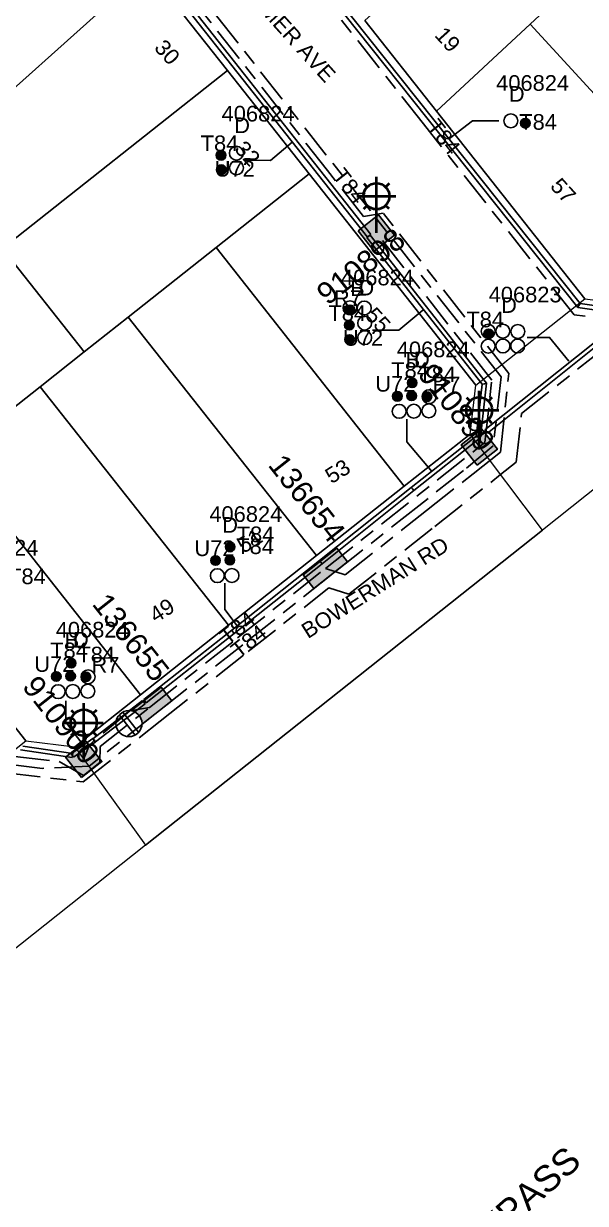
# Model space of a CAD drawing. Header units: metres. Extents: x 289087 to 291245, y 6227587 to 6229773.
# Drawn here: x 290413 to 290477.7, y 6228919.4 to 6229055.2 of the extents above; entities that cross this region are included whole.
import ezdxf
from ezdxf.enums import TextEntityAlignment as Align

# ---------------------------------------------------------------- set-up
doc = ezdxf.new("R2010")
doc.units = ezdxf.units.M
doc.linetypes.add('Cable Exist UG', pattern=[8.2, 4, -1.2, 1.8, -1.2])
for name, color, linetype in [('_User Ducts Config', 7, 'Continuous'), ('Duct_SP_EXT', 7, 'Continuous'), ('Equip_LV_EXT', 7, 'Continuous'), ('Equip_SP_SL_EXT', 7, 'Continuous'), ('Mains_HV_EXT', 7, 'Continuous'), ('Mains_LV_EXT', 7, 'Continuous'), ('Mains_LV_SL_EXT', 7, 'Continuous'), ('SupportsUG_SP_LV_EXT', 7, 'Continuous'), ('SupportsUG_SP_LV_SL_EXT', 7, 'Continuous')]:
    doc.layers.add(name, color=color, linetype=linetype)
doc.layers.add('Cadastre Land Parcels_SP_EXT', color=9, linetype='Continuous', lineweight=5)
doc.layers.add('Cadastre Roads_SP_EXT', color=9, linetype='Continuous', lineweight=5)
doc.styles.add('COLUMN_LABEL', font='arial.ttf')
doc.styles.add('iecARIAL', font='arial.ttf', dxfattribs={"height": 2})
doc.styles.add('POLE_LABEL', font='arial.ttf')
doc.styles.get("Standard").update_dxf_attribs({"font": 'arial.ttf'})

# ---------------------------------------------------------------- blocks, each defined once
blk = doc.blocks.new('COLUMN_EXT')
blk.add_hatch(color=256).paths.add_polyline_path([(-1.49, 1.48), (-1.49, -1.49), (1.48, -1.49), (1.48, 1.48)])
blk.add_lwpolyline([(-1.49, -1.49), (1.48, -1.49), (1.48, 1.48), (-1.49, 1.48)], close=True)
for tag, height, style, flags, p in [('ASSET_NUM', 2.5, 'COLUMN_LABEL', 8, (2, 2)), ('STRUCTURE_PLANT_NUMBER', 0.2, 'POLE_LABEL', 9, (1.81, 0.03)), ('STREET_CODE', 0.2, 'COLUMN_LABEL', 9, (1.81, -0.2))]:
    blk.add_attdef(tag, text='', height=height, dxfattribs=dict(style=style, flags=flags)).set_placement(p, align=Align.MIDDLE_LEFT)
at = {"flags": 9}
for tag, p in [('COLUMN_TYPE', (1.81, -0.4)), ('OWNED_BY', (1.81, -0.6)), ('STATE', (1.81, -0.8)), ('USAGE', (1.81, -1)), ('LEGEND', (1.81, -1.2)), ('LOCATION', (1.81, -1.4)), ('STREETNAME', (1.81, -1.6)), ('SUBURB', (1.81, -1.8)), ('NOTES', (1.81, -2))]:
    blk.add_attdef(tag, text='', height=0.2, dxfattribs=at).set_placement(p, align=Align.MIDDLE_LEFT)
at = {"flags": 1}
blk.add_attdef('Z', (1.81, -2.35), '', height=0.2, dxfattribs=at)
blk = doc.blocks.new('PILLAR_EXT')
blk.add_hatch(color=256).paths.add_polyline_path([(-2.475, 0.99), (-2.475, -0.99), (2.475, -0.99), (2.475, 0.99)])
blk.add_lwpolyline([(-2.475, -0.99), (2.475, -0.99), (2.475, 0.99), (-2.475, 0.99)], close=True)
at = {"style": 'iecARIAL', "flags": 8}
blk.add_attdef('ASSET_NUM', (1.5, 3.5), '', height=2.5, dxfattribs=at)
for tag, p, flags in [('OWNED_BY', (0, -0.2), 9), ('STATE', (0, -0.4), 9), ('SUPPORT_TYPE', (0, -0.6), 9), ('USAGE', (0, -0.8), 9), ('LEGEND', (0, -1), 9), ('LOCATION', (0, -1.2), 9), ('NOTES', (0, -1.4), 9), ('STREETNAME', (0, -1.8), 9), ('SUBURB', (0, -2), 1), ('PARENT', (0, -1.6), 9)]:
    blk.add_attdef(tag, p, '', height=0.2, dxfattribs=dict(flags=flags))
blk = doc.blocks.new('DUCT_EXT')
blk.add_circle((0, 0.8), 0.8)
at = {"flags": 1}
blk.add_attdef('Z', (0, 0), '', height=0.2, dxfattribs=at)
at = {"flags": 9}
for tag, p in [('DUCT_CODE', (0, 0)), ('XSECT_TYPE', (0, -0.2)), ('STATE', (0, -0.6)), ('FB_REFERENCE', (0, -0.4)), ('NOTES', (0, -0.8))]:
    blk.add_attdef(tag, text='', height=0.2, dxfattribs=at).set_placement(p, align=Align.MIDDLE_LEFT)
blk = doc.blocks.new('SL_LANTERN_EXT')
at = {"lineweight": 40}
for p, q in [((-1.46, 5.68), (-1.06, 5.28)), ((0, 1.97), (0, 6.47)), ((1.46, 5.68), (1.06, 5.28)), ((-2.25, 4.22), (2.25, 4.22)), ((-1.46, 2.76), (-1.06, 3.16)), ((0, 0), (0, 2.72)), ((1.46, 2.76), (1.06, 3.16))]:
    blk.add_line(p, q, dxfattribs=at)
blk.add_circle((0, 4.22), 1.5, dxfattribs=at)
at = {"style": 'iecARIAL', "flags": 9}
blk.add_attdef('ASSET_NUM', (1.5, 1.5), '', height=2.5, dxfattribs=at)
for tag, p, height, flags in [('CONSTRUCTED_VOLTAGE', (0.98, -0.65), 0.2, 9), ('CONTROL_TYPE', (0.98, -0.85), 0.2, 9), ('LANTERN_PURPOSE', (0.98, -1.05), 0.2, 9), ('LANTERN_TYPE', (0.98, -1.25), 0.2, 9), ('NO_PHASES', (0.98, -1.45), 0.2, 9), ('LNUMBER', (2.18, -3.25), 2.5, 8), ('OPERATING_VOLTAGE', (0.98, -1.65), 0.2, 9), ('ORIENTATION', (0.98, -1.85), 0.2, 9), ('OWNED_BY', (0.98, -2.05), 0.2, 9), ('STATE', (0.98, -2.25), 0.2, 9), ('USAGE', (0.98, -2.45), 0.2, 9), ('CEXIST', (0.98, -2.65), 0.2, 9), ('CNEW', (0.98, -2.85), 0.2, 9), ('CNUMBER', (0.98, -3.05), 0.2, 9), ('CREMOVE', (0.98, -3.25), 0.2, 9), ('CREPLACE', (0.98, -3.45), 0.2, 9), ('LKINGHEIGHT', (0.98, -3.65), 0.2, 9), ('LBRACKET', (0.98, -3.85), 0.2, 9), ('LBRACKETVOCAB', (0.98, -4.05), 0.2, 9), ('LCATEGORY', (0.98, -4.25), 0.2, 9), ('LCHARGE1', (0.98, -4.45), 0.2, 9), ('LCHARGE1PERCENT', (0.98, -4.65), 0.2, 9), ('LCHARGE2', (0.98, -4.85), 0.2, 9), ('LCHARGE2PERCENT', (0.98, -5.05), 0.2, 9), ('LCHARGE3', (0.98, -5.25), 0.2, 9), ('LCHARGE3PERCENT', (0.98, -5.45), 0.2, 9), ('LEXIST', (0.98, -5.65), 0.2, 9), ('LLAMP', (0.98, -5.85), 0.2, 9), ('LLAMPVOCAB', (0.98, -6.05), 0.2, 9), ('LMAST', (0.98, -6.25), 0.2, 9), ('LMASTVOCAB', (0.98, -6.45), 0.2, 9), ('LNEW', (0.98, -6.65), 0.2, 9), ('LANTNUMBER', (0.98, -6.85), 0.2, 9), ('LOUTREACH', (0.98, -7.25), 0.2, 9), ('LOUTREACHVOCAB', (0.98, -7.45), 0.2, 9), ('LRATECODE', (0.98, -7.65), 0.2, 9), ('LREMOVE', (0.98, -7.85), 0.2, 9), ('LREPLACE', (0.98, -8.05), 0.2, 9), ('LTYPE', (0.98, -8.25), 0.2, 9), ('STREETNAME', (0.98, -9.25), 0.2, 9), ('SUBURB', (0.98, -9.45), 0.2, 1), ('LTYPEVOCAB', (0.98, -8.45), 0.2, 9), ('LEGEND', (0.98, -8.65), 0.2, 9), ('LOCATION', (0.98, -8.85), 0.2, 9), ('NOTES', (0.98, -9.05), 0.2, 9)]:
    blk.add_attdef(tag, p, '', height=height, dxfattribs=dict(flags=flags))
blk = doc.blocks.new('LV_UG_LINKS_CLOSED_EXT')
blk.add_wipeout([(-1.06, 1.06), (-1.18, 0.92), (-1.29, 0.76), (-1.37, 0.59), (-1.43, 0.42), (-1.48, 0.23), (-1.49, 0.05), (-1.49, -0.14), (-1.46, -0.33), (-1.41, -0.51), (-1.33, -0.68), (-1.24, -0.84), (-1.12, -0.99), (-0.99, -1.12), (-0.84, -1.24), (-0.68, -1.33), (-0.51, -1.41), (-0.33, -1.46), (-0.14, -1.49), (0.05, -1.49), (0.23, -1.48), (0.42, -1.43), (0.59, -1.37), (0.76, -1.29), (0.92, -1.18), (1.06, -1.06), (1.18, -0.92), (1.29, -0.76), (1.37, -0.59), (1.43, -0.42), (1.48, -0.23), (1.49, -0.05), (1.49, 0.14), (1.46, 0.33), (1.41, 0.51), (1.33, 0.68), (1.24, 0.84), (1.12, 0.99), (0.99, 1.12), (0.84, 1.24), (0.68, 1.33), (0.51, 1.41), (0.33, 1.46), (0.14, 1.49), (-0.05, 1.49), (-0.23, 1.48), (-0.42, 1.43), (-0.59, 1.37), (-0.76, 1.29), (-0.92, 1.18)])
for p, q in [((-0.25, -1.48), (-0.25, 1.48)), ((0.25, -1.48), (0.25, 1.48))]:
    blk.add_line(p, q)
blk.add_circle((0, 0), 1.5)
at = {"flags": 9}
for tag, p in [('ACTUAL_STATUS', (0, 0)), ('CONSTRUCTED_VOLTAGE', (0, -0.2)), ('OPERATING_VOLTAGE', (0, -0.6)), ('ORIENTATION', (0, -0.8)), ('STATE', (0, -1)), ('SWITCH_TYPE', (0, -1.2)), ('NO_PHASES', (0, -0.4)), ('USAGE', (0, -1.4)), ('NOTES', (0, -1.6))]:
    blk.add_attdef(tag, text='', height=0.2, dxfattribs=at).set_placement(p, align=Align.MIDDLE_LEFT)
at = {"flags": 1}
blk.add_attdef('Z', (0, 0), '', height=0.2, dxfattribs=at)
blk = doc.blocks.new('CABLE_LARGE_EXT')
h = blk.add_hatch(color=256)
edge = h.paths.add_edge_path()
edge.add_arc((0, 0.55), 0.55, 0, 360)
blk.add_circle((0, 0.55), 0.55)
at = {"flags": 1}
blk.add_attdef('Z', (0, 0), '', height=0.2, dxfattribs=at)
at = {"flags": 9}
for tag, p in [('COND_CODE', (0, 0)), ('STATE', (0, -0.4)), ('XSECT_SIZE', (0, -0.6)), ('FB_REFERENCE', (0, -0.2)), ('NOTES', (0, -0.8))]:
    blk.add_attdef(tag, text='', height=0.2, dxfattribs=at).set_placement(p, align=Align.MIDDLE_LEFT)

msp = doc.modelspace()

# ---------------------------------------------------------------- linework, layer by layer
at = {"layer": '_User Ducts Config'}
for points in [[(290467.72, 6229044.01), (290464.69, 6229044.01), (290462.05, 6229041.98)], [(290438.41, 6229039.46), (290441.44, 6229039.45), (290443.94, 6229041.53)], [(290453.17, 6229019.92), (290456.2, 6229019.92), (290458.99, 6229022.22)], [(290470.99, 6229019.08), (290473.56, 6229019.08), (290475.77, 6229016.36)], [(290457.13, 6229009.69), (290457.15, 6229007.07), (290460.05, 6229003.61)], [(290436.2, 6228990.79), (290436.2, 6228987.76), (290437.61, 6228985.9)], [(290417.88, 6228977.25), (290417.9, 6228974.82), (290419.83, 6228972.25)]]:
    msp.add_lwpolyline(points, dxfattribs=at)
at = {"layer": 'Cadastre Land Parcels_SP_EXT', "linetype": 'Continuous'}
msp.add_lwpolyline([(290293.13, 6229230.66), (290368.33, 6229203.17), (290387.8, 6229196.06), (290414.08, 6229186.45), (290408.6, 6229171.41), (290398.31, 6229143.22), (290412.67, 6229136.65), (290422.7, 6229132.07), (290426.7, 6229129.71), (290433.56, 6229125.66), (290439.67, 6229120.71), (290442.84, 6229118.13), (290450.92, 6229109.71), (290461, 6229099.19), (290470.05, 6229089.75), (290479.4, 6229080), (290488.2, 6229070.82), (290471.32, 6229055.1), (290493.46, 6229031.03), (290503.62, 6229021.43), (290518.36, 6229134.49), (290532.11, 6229239.4), (290479.23, 6229212.77), (290394.19, 6229379.3)], dxfattribs=at)
for points in [[(290471.32, 6229055.1), (290488.2, 6229070.82), (290479.4, 6229080), (290452.32, 6229055.55), (290460.57, 6229045.1), (290471.32, 6229055.1)], [(290427.26, 6229061.47), (290417.79, 6229073.46), (290394.29, 6229047.38), (290400.85, 6229041.11), (290402.61, 6229039.44), (290427.26, 6229061.47)], [(290436.49, 6229049.78), (290427.26, 6229061.47), (290402.61, 6229039.44), (290410.6, 6229029.31), (290436.49, 6229049.78)], [(290490.32, 6229028.44), (290490.94, 6229028.97), (290491.56, 6229029.49), (290492.19, 6229030.01), (290492.82, 6229030.52), (290493.46, 6229031.03), (290471.32, 6229055.1), (290460.57, 6229045.1), (290477.62, 6229023.5), (290483.24, 6229022.84), (290490.32, 6229028.44)], [(290425.06, 6229021.41), (290435.18, 6229029.41), (290445.88, 6229037.88), (290436.49, 6229049.78), (290410.6, 6229029.31), (290420, 6229017.41), (290425.06, 6229021.41)], [(290464.41, 6229007.96), (290465.07, 6229013.58), (290445.88, 6229037.88), (290435.18, 6229029.41), (290456.84, 6229001.97), (290464.41, 6229007.96)], [(290456.84, 6229001.97), (290435.18, 6229029.41), (290425.06, 6229021.41), (290446.73, 6228993.97), (290456.84, 6229001.97)], [(290404.82, 6229005.41), (290414.94, 6229013.41), (290420, 6229017.41), (290410.6, 6229029.31), (290384.71, 6229008.85), (290394.11, 6228996.95), (290404.82, 6229005.41)], [(290446.73, 6228993.97), (290425.06, 6229021.41), (290420, 6229017.41), (290414.94, 6229013.41), (290436.61, 6228985.97), (290446.73, 6228993.97)], [(290436.61, 6228985.97), (290414.94, 6229013.41), (290404.82, 6229005.41), (290426.49, 6228977.97), (290436.61, 6228985.97)], [(290426.49, 6228977.97), (290404.82, 6229005.41), (290394.11, 6228996.95), (290413.3, 6228972.65), (290418.92, 6228971.99), (290426.49, 6228977.97)]]:
    msp.add_lwpolyline(points, close=True, dxfattribs=at)
at = {"layer": 'Cadastre Roads_SP_EXT', "linetype": 'Continuous'}
for points in [[(290598.85, 6229114.14), (290503.62, 6229021.43), (290491.13, 6229011.51), (290472.74, 6228996.92), (290427.05, 6228960.67), (290406.85, 6228944.64), (290366.75, 6228912.82), (290352.34, 6228901.38), (290346.38, 6228896.65), (290307.65, 6228865.91), (290271.3, 6228837.07), (290270.62, 6228836.43), (290240.94, 6228808.14), (290346.26, 6228800.52), (290491.47, 6228928.95), (290491.47, 6228928.95), (290499.44, 6228935.88), (290572.01, 6229000.07)], [(290427.26, 6229061.47), (290436.49, 6229049.78), (290445.88, 6229037.88), (290465.07, 6229013.58), (290477.62, 6229023.5), (290477.62, 6229023.5), (290460.57, 6229045.1), (290452.32, 6229055.55)], [(290400.75, 6228962.72), (290413.3, 6228972.65), (290394.11, 6228996.95)]]:
    msp.add_lwpolyline(points, dxfattribs=at)
msp.add_lwpolyline([(290472.74, 6228996.92), (290464.41, 6229007.96), (290456.84, 6229001.97), (290446.73, 6228993.97), (290436.61, 6228985.97), (290426.49, 6228977.97), (290418.92, 6228971.99), (290427.05, 6228960.67), (290472.74, 6228996.92)], close=True, dxfattribs=at)
at = {"layer": 'Duct_SP_EXT'}
for p, q in [((290476.82, 6229022.52), (290442.67, 6229065.45)), ((290477.08, 6229022.97), (290443.04, 6229065.75)), ((290427.65, 6229062.26), (290452.63, 6229030.61)), ((290428.02, 6229062.56), (290453.01, 6229030.91)), ((290452.91, 6229030.86), (290452.72, 6229030.72)), ((290453.01, 6229030.91), (290452.82, 6229030.76)), ((290452.91, 6229030.86), (290466.32, 6229013.82)), ((290452.54, 6229030.57), (290452.72, 6229030.72)), ((290452.54, 6229030.57), (290465.82, 6229013.68)), ((290452.63, 6229030.61), (290452.82, 6229030.76)), ((290476.82, 6229022.52), (290476.95, 6229022.75)), ((290477.08, 6229022.97), (290476.95, 6229022.75)), ((290483.18, 6229022.11), (290477.08, 6229022.97)), ((290466.12, 6229008.45), (290482.66, 6229021.65)), ((290466.42, 6229008.08), (290482.96, 6229021.28)), ((290483.12, 6229021.63), (290476.82, 6229022.52)), ((290465.82, 6229013.68), (290465.13, 6229007.64)), ((290466.32, 6229013.82), (290465.61, 6229007.59)), ((290465.82, 6229013.68), (290466.07, 6229013.75)), ((290466.32, 6229013.82), (290466.07, 6229013.75)), ((290457.65, 6229001.82), (290465.22, 6229007.8)), ((290465.22, 6229007.8), (290465.37, 6229007.62)), ((290466.12, 6229008.45), (290466.27, 6229008.27)), ((290466.42, 6229008.08), (290466.27, 6229008.27)), ((290457.95, 6229001.45), (290465.52, 6229007.43)), ((290465.13, 6229007.64), (290465.37, 6229007.62)), ((290465.61, 6229007.59), (290465.37, 6229007.62)), ((290465.52, 6229007.43), (290465.37, 6229007.62)), ((290447.1, 6228993.4), (290457.65, 6229001.82)), ((290447.4, 6228993.03), (290457.95, 6229001.45)), ((290457.65, 6229001.82), (290457.8, 6229001.64)), ((290457.95, 6229001.45), (290457.8, 6229001.64)), ((290436.98, 6228985.41), (290447.1, 6228993.4)), ((290437.28, 6228985.03), (290447.4, 6228993.02)), ((290447.1, 6228993.4), (290447.25, 6228993.21)), ((290447.1, 6228993.4), (290447.25, 6228993.21)), ((290447.4, 6228993.03), (290447.25, 6228993.21)), ((290447.4, 6228993.02), (290447.25, 6228993.21)), ((290436.98, 6228985.41), (290437.13, 6228985.22)), ((290437.28, 6228985.03), (290437.13, 6228985.22)), ((290418.51, 6228971.17), (290421.01, 6228972.92)), ((290418.79, 6228970.78), (290421.28, 6228972.52)), ((290421.01, 6228972.92), (290421, 6228972.91)), ((290421, 6228972.91), (290421.15, 6228972.72)), ((290421.01, 6228972.92), (290421.15, 6228972.72)), ((290421.28, 6228972.52), (290421.15, 6228972.72)), ((290421.29, 6228972.53), (290421.15, 6228972.72)), ((290421.28, 6228972.52), (290421.29, 6228972.53)), ((290412.69, 6228971.61), (290418.62, 6228970.74)), ((290412.95, 6228972.06), (290418.69, 6228971.21)), ((290418.51, 6228971.17), (290418.65, 6228970.97)), ((290418.69, 6228971.21), (290418.65, 6228970.97)), ((290418.62, 6228970.74), (290418.65, 6228970.97)), ((290418.79, 6228970.78), (290418.65, 6228970.97))]:
    msp.add_line(p, q, dxfattribs=at)
at = {"layer": 'Mains_LV_EXT', "linetype": 'Cable Exist UG'}
for points in [[(290484.3, 6229021.35), (290482.83, 6229020.93), (290482.83, 6229020.93), (290476.39, 6229021.69), (290459.05, 6229043.65), (290459.05, 6229043.65), (290442.21, 6229064.99)], [(290447.77, 6228992.5), (290450.05, 6228991.77), (290459.41, 6228999.16), (290464.78, 6229003.4), (290464.78, 6229003.4), (290467.91, 6229005.87), (290468.88, 6229014.94), (290454.42, 6229033.37), (290452.15, 6229033), (290447.99, 6229038.3), (290447.99, 6229038.3), (290428.67, 6229062.78)]]:
    msp.add_lwpolyline(points, dxfattribs=at)
at = {"layer": 'Mains_LV_SL_EXT', "linetype": 'Cable Exist UG'}
for points in [[(290465.49, 6229006.49), (290466.12, 6229006.99), (290466.92, 6229014.17), (290453.64, 6229031.09)], [(290447.77, 6228992.5), (290465.42, 6229006.44)]]:
    msp.add_lwpolyline(points, dxfattribs=at)

# ---------------------------------------------------------------- block references
at = {"layer": '_User Ducts Config'}
for name, p in [('DUCT_EXT', (290469.1, 6229043.2)), ('CABLE_LARGE_EXT', (290470.78, 6229043.17)), ('DUCT_EXT', (290469.92, 6229018.95))]:
    msp.add_blockref(name, p, dxfattribs=at)
for name, p, rotation in [('CABLE_LARGE_EXT', (290435.75, 6229039.48), 359.9624851833001), ('DUCT_EXT', (290437.52, 6229039.47), 359.9624851833001), ('CABLE_LARGE_EXT', (290435.79, 6229037.82), 359.9624851833001), ('DUCT_EXT', (290437.53, 6229037.79), 359.9363639682017), ('DUCT_EXT', (290450.6, 6229021.69), 0.03937871169974019), ('CABLE_LARGE_EXT', (290450.6, 6229021.69), 0.03937871169974019), ('DUCT_EXT', (290452.24, 6229021.66), 0.03937871169974019), ('DUCT_EXT', (290452.28, 6229019.93), 359.9892408511677), ('CABLE_LARGE_EXT', (290450.51, 6229019.94), 359.9892408511677), ('DUCT_EXT', (290465.71, 6229019.79), 269.5375872400751), ('CABLE_LARGE_EXT', (290466.56, 6229018.93), 359.9892408511677), ('DUCT_EXT', (290467.39, 6229019.8), 269.5375872400751), ('CABLE_LARGE_EXT', (290450.55, 6229018.29), 359.9892408511677), ('DUCT_EXT', (290452.29, 6229018.25), 359.9631196439672), ('DUCT_EXT', (290465.71, 6229018.07), 269.5375872400751), ('DUCT_EXT', (290467.4, 6229018.1), 269.5375872400751), ('DUCT_EXT', (290469.09, 6229018.1), 269.5375872400751), ('CABLE_LARGE_EXT', (290457.2, 6229013.85), 270.1357849880026), ('CABLE_LARGE_EXT', (290455.49, 6229012.3), 270.1357849880026), ('CABLE_LARGE_EXT', (290457.14, 6229012.35), 270.1357849880026), ('DUCT_EXT', (290458.9, 6229012.26), 270.1859230115228), ('CABLE_LARGE_EXT', (290458.9, 6229012.26), 270.1859230115228), ('DUCT_EXT', (290455.46, 6229010.57), 270.1096637563795), ('DUCT_EXT', (290457.14, 6229010.58), 270.1357849880026), ('DUCT_EXT', (290458.87, 6229010.62), 270.1859230115228), ('CABLE_LARGE_EXT', (290436.26, 6228994.97), 269.9740442463074), ('CABLE_LARGE_EXT', (290434.57, 6228993.41), 269.9740442463074), ('CABLE_LARGE_EXT', (290436.22, 6228993.45), 269.9740442463074), ('DUCT_EXT', (290434.53, 6228991.67), 269.9479230353869), ('DUCT_EXT', (290436.21, 6228991.68), 269.9740442463074), ('CABLE_LARGE_EXT', (290417.96, 6228981.6), 270.1357849880026), ('CABLE_LARGE_EXT', (290416.24, 6228980.06), 270.1357849880026), ('CABLE_LARGE_EXT', (290417.89, 6228980.1), 270.1357849880026), ('DUCT_EXT', (290419.65, 6228980.02), 270.1859230115228), ('CABLE_LARGE_EXT', (290419.65, 6228980.02), 270.1859230115228), ('DUCT_EXT', (290419.62, 6228978.38), 270.1859230115228), ('DUCT_EXT', (290416.21, 6228978.32), 270.1096637563795), ('DUCT_EXT', (290417.89, 6228978.33), 270.1357849880026)]:
    msp.add_blockref(name, p, dxfattribs=dict(at, rotation=rotation))
at = {"layer": 'Equip_SP_SL_EXT'}
for p in [(290453.64, 6229031.1), (290465.47, 6229006.47), (290419.95, 6228970.53)]:
    msp.add_blockref('SL_LANTERN_EXT', p, dxfattribs=at)
at = {"layer": 'SupportsUG_SP_LV_EXT'}
ref = msp.add_blockref('PILLAR_EXT', (290447.77, 6228992.5), dxfattribs=dict(at, rotation=38.29640860644813))
ref.add_attrib('ASSET_NUM', '136654', dxfattribs={"layer": '0', "height": 2.5, "rotation": 308.2964, "style": 'iecARIAL'}).set_placement((290449.27, 6228996), align=Align.MIDDLE_RIGHT)
ref = msp.add_blockref('PILLAR_EXT', (290427.52, 6228976.51), dxfattribs=dict(at, rotation=38.2875995748911))
ref.add_attrib('ASSET_NUM', '136655', dxfattribs={"layer": '0', "height": 2.5, "rotation": 308.2876, "style": 'iecARIAL'}).set_placement((290429.02, 6228980.01), align=Align.MIDDLE_RIGHT)
at = {"layer": 'SupportsUG_SP_LV_SL_EXT'}
ref = msp.add_blockref('COLUMN_EXT', (290453.64, 6229031.1), dxfattribs=dict(at, rotation=308.121613238347))
ref.add_attrib('ASSET_NUM', '910898', dxfattribs={"layer": '0', "height": 2.5, "rotation": 38.1216, "style": 'COLUMN_LABEL'}).set_placement((290455.64, 6229031.85), align=Align.TOP_RIGHT)
ref = msp.add_blockref('COLUMN_EXT', (290465.47, 6229006.47), dxfattribs=dict(at, rotation=38.29669091052979))
ref.add_attrib('ASSET_NUM', '910899', dxfattribs={"layer": '0', "height": 2.5, "rotation": 308.2967, "style": 'COLUMN_LABEL'}).set_placement((290467.47, 6229007.22), align=Align.TOP_RIGHT)
ref = msp.add_blockref('COLUMN_EXT', (290419.95, 6228970.53), dxfattribs=dict(at, rotation=38.29887541161624))
ref.add_attrib('ASSET_NUM', '910900', dxfattribs={"layer": '0', "height": 2.5, "rotation": 308.2989, "style": 'COLUMN_LABEL'}).set_placement((290421.95, 6228971.28), align=Align.TOP_RIGHT)

# ---------------------------------------------------------------- texts
at = {"layer": '_User Ducts Config'}
for s, p in [('406824', (290467.42, 6229047.45)), ('D', (290468.88, 6229046.19)), ('406824', (290435.82, 6229043.92)), ('D', (290437.27, 6229042.58)), ('T84', (290470.08, 6229042.97)), ('T84', (290433.41, 6229040.51)), ('U72', (290435.03, 6229037.58)), ('406824', (290449.56, 6229025.07)), ('B', (290450.61, 6229023.84)), ('D', (290451.57, 6229023.9)), ('R7', (290448.75, 6229022.71)), ('406823', (290466.56, 6229023.11)), ('T84', (290448.11, 6229020.97)), ('D', (290467.99, 6229021.9)), ('T84', (290463.99, 6229020.24)), ('U72', (290449.8, 6229018.12)), ('406824', (290455.98, 6229016.8)), ('B', (290457, 6229015.59)), ('D', (290457.96, 6229015.64)), ('T84', (290455.34, 6229014.41)), ('U72', (290453.51, 6229012.84)), ('T84', (290458.47, 6229013.93)), ('R7', (290460.08, 6229012.77)), ('406824', (290434.41, 6228997.85)), ('D', (290435.89, 6228996.6)), ('T84', (290437.56, 6228995.52)), ('406824', (290406.34, 6228993.98)), ('U72', (290432.69, 6228993.92)), ('T84', (290437.51, 6228994.15)), ('T84', (290411.25, 6228990.69)), ('406824', (290416.73, 6228984.55)), ('B', (290417.75, 6228983.35)), ('D', (290418.71, 6228983.4)), ('T84', (290416.1, 6228982.17)), ('T84', (290419.22, 6228981.69)), ('U72', (290414.26, 6228980.6)), ('R7', (290420.84, 6228980.52))]:
    msp.add_text(s, height=1.8, dxfattribs=at).set_placement(p)
at = {"layer": 'Cadastre Land Parcels_SP_EXT'}
for s, rotation, p in [('19', 312.1821, (290460.24, 6229053.79)), ('30', 312.1839, (290427.96, 6229052.33)), ('32', 312.1855, (290437.2, 6229040.68)), ('57', 312.1845, (290473.54, 6229036.4)), ('55', 312.1823, (290452.23, 6229021.52)), ('53', 32.1517, (290448.47, 6229002.17)), ('51', 32.1484, (290438.35, 6228994.17)), ('49', 32.1505, (290428.24, 6228986.17))]:
    msp.add_text(s, height=1.8, rotation=rotation, dxfattribs=at).set_placement(p)
at = {"layer": 'Cadastre Roads_SP_EXT'}
for s, rotation, p in [('CASIMER AVE', 312.1014, (290436.23, 6229061.01)), ('BOWERMAN RD', 32.2458, (290445.75, 6228984.36))]:
    msp.add_text(s, height=1.8, rotation=rotation, dxfattribs=at).set_placement(p)
at = {"layer": 'Cadastre Roads_SP_EXT', "color": 7}
msp.add_text('CAMDEN BYPASS', height=3, rotation=41.6259, dxfattribs=at).set_placement((290450.43, 6228900.03))
at = {"layer": 'Mains_LV_EXT'}
for rotation, p in [(308.2851, (290459.34, 6229043.29)), (308.1216, (290448.51, 6229037.64)), (38.2872, (290436.51, 6228983.61)), (38.2872, (290437.8, 6228982.08))]:
    msp.add_text('T84', height=1.8, rotation=rotation, dxfattribs=at).set_placement(p)

# ---------------------------------------------------------------- next in the draw order: block references
at = {"layer": 'Equip_LV_EXT', "rotation": 38.2875995748911}
msp.add_blockref('LV_UG_LINKS_CLOSED_EXT', (290425.16, 6228974.65), dxfattribs=at)

# ---------------------------------------------------------------- next in the draw order: linework, layer by layer
at = {"layer": 'Duct_SP_EXT'}
for p, q in [((290426.85, 6228977.41), (290436.98, 6228985.41)), ((290427.15, 6228977.04), (290437.28, 6228985.03)), ((290421, 6228972.91), (290426.73, 6228977.3)), ((290421.29, 6228972.53), (290427.02, 6228976.92)), ((290426.73, 6228977.3), (290426.88, 6228977.11)), ((290426.85, 6228977.41), (290427, 6228977.22)), ((290427.02, 6228976.92), (290426.88, 6228977.11)), ((290427.15, 6228977.04), (290427, 6228977.22))]:
    msp.add_line(p, q, dxfattribs=at)
at = {"layer": 'Mains_HV_EXT', "linetype": 'Cable Exist UG'}
msp.add_lwpolyline([(290300.3, 6229130.89), (290388.35, 6229098.69), (290388.35, 6229098.69, -0.138864), (290419.25, 6229076.32), (290419.25, 6229076.32), (290419.99, 6229075.39), (290468.01, 6229014.54), (290467.08, 6229006.59), (290463.67, 6229003.78), (290463.67, 6229003.78), (290458.51, 6228999.71), (290448.39, 6228991.71), (290438.26, 6228983.72), (290428.14, 6228975.73), (290420.57, 6228969.75), (290415.19, 6228969.49), (290415.19, 6228969.49), (290411.51, 6228969.93), (290390.64, 6228996.36), (290396.03, 6229000.65)], format="xyb", dxfattribs=at)
at = {"layer": 'Mains_LV_EXT', "linetype": 'Cable Exist UG'}
for points in [[(290396.03, 6229000.65), (290396.12, 6228998.56), (290392.28, 6228992.67), (290392.28, 6228992.67), (290410.98, 6228968.98), (290419.89, 6228967.93), (290428.76, 6228974.94), (290428.76, 6228974.94), (290438.88, 6228982.93), (290448.16, 6228990.26), (290450.47, 6228989.52), (290460.36, 6228997.32), (290467.93, 6229003.3), (290469.73, 6229004.72), (290470.35, 6229010.33), (290470.35, 6229010.33), (290484.3, 6229021.35)], [(290396.03, 6229000.65), (290392.47, 6228995.44), (290392.47, 6228995.44), (290412.03, 6228970.87), (290417.12, 6228970.27), (290419.91, 6228968.66), (290421.79, 6228970.18), (290421.83, 6228972.02), (290427.52, 6228976.51)], [(290427.52, 6228976.51), (290437.65, 6228984.5), (290437.65, 6228984.5), (290447.77, 6228992.5)]]:
    msp.add_lwpolyline(points, dxfattribs=at)
at = {"layer": 'Mains_LV_SL_EXT', "linetype": 'Cable Exist UG'}
msp.add_lwpolyline([(290427.52, 6228976.51), (290425.26, 6228976.1), (290420.61, 6228972.22), (290419.93, 6228970.51)], dxfattribs=at)

doc.saveas('drawing.dxf')
